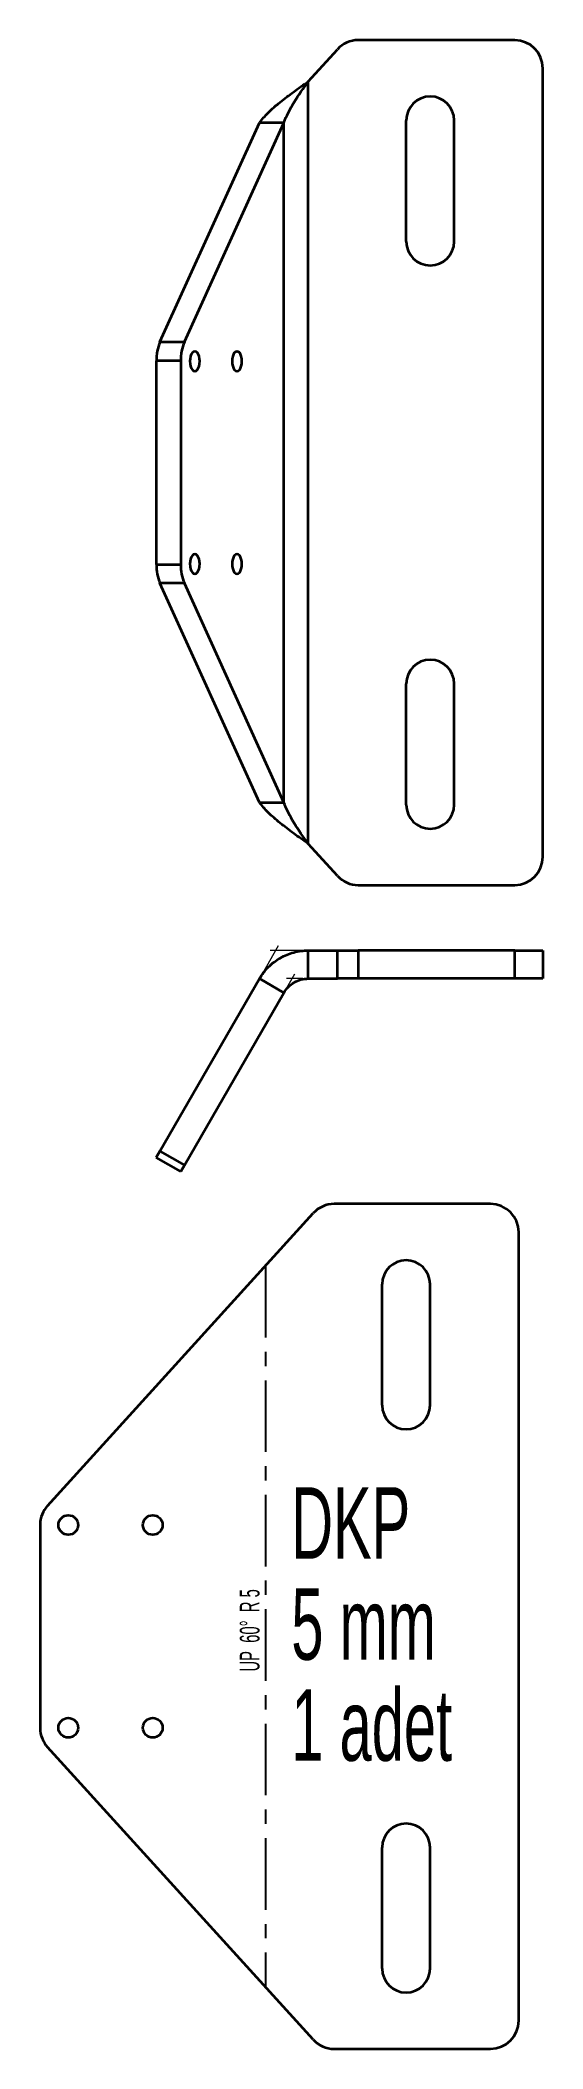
# Model space of a CAD drawing. Header units: millimetres. Extents: x -96 to -7, y -148 to 209.
import ezdxf

# ---------------------------------------------------------------- set-up
doc = ezdxf.new("R2010")
doc.units = ezdxf.units.MM
doc.linetypes.add('CENTERX2', pattern=[20.32, 12.7, -2.54, 2.54, -2.54])
doc.styles.add('SLDTEXTSTYLE0', font='TXT', dxfattribs={"width": 0.56125})
doc.styles.add('SLDTEXTSTYLE1', font='TXT', dxfattribs={"width": 0.605})

# ---------------------------------------------------------------- blocks, each defined once
blk = doc.blocks.new('SW_NOTE_0')
at = {"color": 0, "linetype": 'Continuous', "lineweight": 0, "char_height": 12.7, "attachment_point": 1, "style": 'SLDTEXTSTYLE1'}
for s, insert in [('DKP', (0, 16.37)), ('5 mm', (0, -1.56)), ('1 adet', (0, -19.5))]:
    blk.add_mtext(s, dxfattribs=dict(at, insert=insert))

msp = doc.modelspace()

# ---------------------------------------------------------------- linework, layer by layer
at = {"color": 7, "linetype": 'Continuous', "lineweight": 35}
for p, q in [((-48.66, 201.39), (-43.49, 207.08)), ((-12, 208.72), (-39.79, 208.72)), ((-7, 63.72), (-7, 203.72)), ((-48.66, 66.05), (-48.66, 201.39)), ((-75.01, 155.15), (-57.32, 194.05)), ((-70.68, 155.15), (-52.99, 194.05)), ((-52.99, 194.05), (-57.32, 194.05)), ((-52.99, 73.39), (-52.99, 194.05)), ((-31.25, 172.97), (-31.25, 194.47)), ((-22.75, 172.97), (-22.75, 194.47)), ((-75.01, 155.15), (-70.68, 155.15)), ((-71.33, 151.79), (-75.66, 151.79)), ((-75.66, 151.79), (-75.66, 115.65)), ((-71.33, 151.79), (-71.33, 115.65)), ((-75.66, 115.65), (-71.33, 115.65)), ((-70.68, 112.29), (-75.01, 112.29)), ((-57.32, 73.39), (-75.01, 112.29)), ((-52.99, 73.39), (-70.68, 112.29)), ((-31.25, 72.97), (-31.25, 94.47)), ((-22.75, 72.97), (-22.75, 94.47)), ((-57.32, 73.39), (-52.99, 73.39)), ((-43.49, 60.36), (-48.66, 66.05)), ((-39.79, 58.72), (-12, 58.72)), ((-48.66, 42.1), (-48.66, 47.1)), ((-48.66, 47.1), (-43.49, 47.1)), ((-43.49, 42.1), (-43.49, 47.1)), ((-43.49, 47.1), (-39.79, 47.1)), ((-39.79, 47.1), (-39.79, 42.1)), ((-12, 47.1), (-39.79, 47.1)), ((-12, 42.1), (-12, 47.1)), ((-12, 47.1), (-7, 47.1)), ((-7, 47.1), (-7, 42.1)), ((-75.01, 11.47), (-57.32, 42.1)), ((-70.68, 8.97), (-52.99, 39.6)), ((-52.99, 39.6), (-57.32, 42.1)), ((-48.66, 42.1), (-43.49, 42.1)), ((-39.79, 42.1), (-43.49, 42.1)), ((-12, 42.1), (-39.79, 42.1)), ((-7, 42.1), (-12, 42.1)), ((-75.66, 10.35), (-75.01, 11.47)), ((-75.01, 11.47), (-70.68, 8.97)), ((-71.33, 7.85), (-75.66, 10.35)), ((-70.68, 8.97), (-71.33, 7.85)), ((-94.99, -51.47), (-47.78, 0.46)), ((-16.29, 2.1), (-44.08, 2.1)), ((-11.29, -142.9), (-11.29, -2.9)), ((-35.54, -33.65), (-35.54, -12.15)), ((-27.04, -33.65), (-27.04, -12.15)), ((-96.29, -54.83), (-96.29, -90.97)), ((-47.78, -146.26), (-94.99, -94.33)), ((-35.54, -133.65), (-35.54, -112.15)), ((-27.04, -133.65), (-27.04, -112.15)), ((-44.08, -147.9), (-16.29, -147.9))]:
    msp.add_line(p, q, dxfattribs=at)
at = {"color": 7, "linetype": 'Continuous', "lineweight": 0}
for p, q in [((-56.82, 42.97), (-53.94, 47.97)), ((-56.82, 42.97), (-53.94, 47.97)), ((-49.66, 47.1), (-55.44, 47.1)), ((-49.66, 47.1), (-55.44, 47.1)), ((-52.49, 40.47), (-51.05, 42.97)), ((-52.49, 40.47), (-51.05, 42.97)), ((-49.66, 42.1), (-52.55, 42.1)), ((-49.66, 42.1), (-52.55, 42.1))]:
    msp.add_line(p, q, dxfattribs=at)
at = {"color": 7, "linetype": 'CENTERX2'}
msp.add_line((-56.29, -8.9), (-56.29, -136.9), dxfattribs=at)
at = {"color": 7, "linetype": 'Continuous', "lineweight": 35, "flags": 128}
for points in [[(-67.95, 151.72), (-67.98, 152.17), (-68.07, 152.6), (-68.21, 152.96), (-68.39, 153.24), (-68.6, 153.41), (-68.83, 153.47), (-69.05, 153.41), (-69.26, 153.24), (-69.44, 152.96), (-69.58, 152.6), (-69.67, 152.17), (-69.7, 151.72), (-69.67, 151.27), (-69.58, 150.85), (-69.44, 150.48), (-69.26, 150.2), (-69.05, 150.03), (-68.83, 149.97), (-68.6, 150.03), (-68.39, 150.2), (-68.21, 150.48), (-68.07, 150.85), (-67.98, 151.27), (-67.95, 151.72)], [(-60.45, 151.72), (-60.48, 152.17), (-60.57, 152.6), (-60.71, 152.96), (-60.89, 153.24), (-61.1, 153.41), (-61.33, 153.47), (-61.55, 153.41), (-61.76, 153.24), (-61.94, 152.96), (-62.08, 152.6), (-62.17, 152.17), (-62.2, 151.72), (-62.17, 151.27), (-62.08, 150.85), (-61.94, 150.48), (-61.76, 150.2), (-61.55, 150.03), (-61.33, 149.97), (-61.1, 150.03), (-60.89, 150.2), (-60.71, 150.48), (-60.57, 150.85), (-60.48, 151.27), (-60.45, 151.72)], [(-67.95, 115.72), (-67.98, 116.17), (-68.07, 116.6), (-68.21, 116.96), (-68.39, 117.24), (-68.6, 117.41), (-68.83, 117.47), (-69.05, 117.41), (-69.26, 117.24), (-69.44, 116.96), (-69.58, 116.6), (-69.67, 116.17), (-69.7, 115.72), (-69.67, 115.27), (-69.58, 114.85), (-69.44, 114.48), (-69.26, 114.2), (-69.05, 114.03), (-68.83, 113.97), (-68.6, 114.03), (-68.39, 114.2), (-68.21, 114.48), (-68.07, 114.85), (-67.98, 115.27), (-67.95, 115.72)], [(-60.45, 115.72), (-60.48, 116.17), (-60.57, 116.6), (-60.71, 116.96), (-60.89, 117.24), (-61.1, 117.41), (-61.33, 117.47), (-61.55, 117.41), (-61.76, 117.24), (-61.94, 116.96), (-62.08, 116.6), (-62.17, 116.17), (-62.2, 115.72), (-62.17, 115.27), (-62.08, 114.85), (-61.94, 114.48), (-61.76, 114.2), (-61.55, 114.03), (-61.33, 113.97), (-61.1, 114.03), (-60.89, 114.2), (-60.71, 114.48), (-60.57, 114.85), (-60.48, 115.27), (-60.45, 115.72)]]:
    msp.add_lwpolyline(points, dxfattribs=at)
at = {"color": 7, "linetype": 'Continuous', "lineweight": 35}
for centre in [(-91.29, -54.9), (-76.29, -54.9), (-91.29, -90.9), (-76.29, -90.9)]:
    msp.add_circle(centre, 1.75, dxfattribs=at)
for centre, radius, start, end in [((-39.79, 203.72), 5, 90, 137.7263), ((-12, 203.72), 5, 0, 90), ((-27, 194.47), 4.25, 0, 180), ((-27, 172.97), 4.25, 180, 0), ((-67.33, 151.92), 8.32, 157.1826, 180.9364), ((-63, 151.92), 8.32, 157.1826, 180.9364), ((-67.33, 115.52), 8.32, 179.0636, 202.8174), ((-63, 115.52), 8.32, 179.0636, 202.8174), ((-27, 94.47), 4.25, 0, 180), ((-27, 72.97), 4.25, 180, 0), ((-12, 63.72), 5, 270, 0), ((-39.79, 63.72), 5, 222.2737, 270), ((-44.08, -2.9), 5, 90, 137.7263), ((-16.29, -2.9), 5, 0, 90), ((-31.29, -12.15), 4.25, 0, 180), ((-31.29, -33.65), 4.25, 180, 0), ((-91.29, -54.83), 5, 137.7263, 180), ((-91.29, -90.97), 5, 180, 222.2737), ((-31.29, -112.15), 4.25, 0, 180), ((-31.29, -133.65), 4.25, 180, 0), ((-16.29, -142.9), 5, 270, 0), ((-44.08, -142.9), 5, 222.2737, 270)]:
    msp.add_arc(centre, radius, start, end, dxfattribs=at)
for points, knots in [([(-57.32, 194.05), (-56.89, 194.66), (-56.35, 195.27), (-55.12, 196.5), (-54.42, 197.11), (-52.91, 198.33), (-52.09, 198.94), (-50.41, 200.17), (-49.54, 200.78), (-48.66, 201.39)], [0, 0, 0, 0, 0.25, 0.25, 0.5, 0.5, 0.75, 0.75, 1, 1, 1, 1]), ([(-52.99, 194.05), (-52.56, 195.27), (-51.92, 196.5), (-50.41, 198.94), (-49.54, 200.17), (-48.66, 201.39)], [0, 0, 0, 0, 0.5, 0.5, 1, 1, 1, 1]), ([(-48.66, 66.05), (-49.54, 66.66), (-50.41, 67.27), (-52.09, 68.5), (-52.91, 69.11), (-54.42, 70.33), (-55.12, 70.94), (-56.35, 72.17), (-56.89, 72.78), (-57.32, 73.39)], [0, 0, 0, 0, 0.25, 0.25, 0.5, 0.5, 0.75, 0.75, 1, 1, 1, 1]), ([(-48.66, 66.05), (-49.54, 67.27), (-50.41, 68.5), (-51.92, 70.94), (-52.56, 72.17), (-52.99, 73.39)], [0, 0, 0, 0, 0.5, 0.5, 1, 1, 1, 1]), ([(-57.32, 42.1), (-56.89, 42.86), (-56.35, 43.55), (-55.12, 44.79), (-54.42, 45.32), (-52.91, 46.2), (-52.09, 46.53), (-50.41, 46.99), (-49.54, 47.1), (-48.66, 47.1)], [0, 0, 0, 0, 0.25, 0.25, 0.5, 0.5, 0.75, 0.75, 1, 1, 1, 1]), ([(-52.99, 39.6), (-52.56, 40.36), (-51.92, 40.99), (-50.41, 41.87), (-49.54, 42.1), (-48.66, 42.1)], [0, 0, 0, 0, 0.5, 0.5, 1, 1, 1, 1])]:
    msp.add_open_spline(points, degree=3, knots=knots, dxfattribs=at)

# ---------------------------------------------------------------- block references
at = {"color": 7, "linetype": 'Continuous', "lineweight": 0}
msp.add_blockref('SW_NOTE_0', (-51.68, -64.56), dxfattribs=at)

# ---------------------------------------------------------------- texts
at = {"color": 7, "linetype": 'Continuous', "lineweight": 0, "insert": (-60.83, -73.61), "char_height": 3.5, "attachment_point": 2, "rotation": 90, "style": 'SLDTEXTSTYLE0'}
msp.add_mtext('UP  60°  R 5', dxfattribs=at)

doc.saveas('drawing.dxf')
